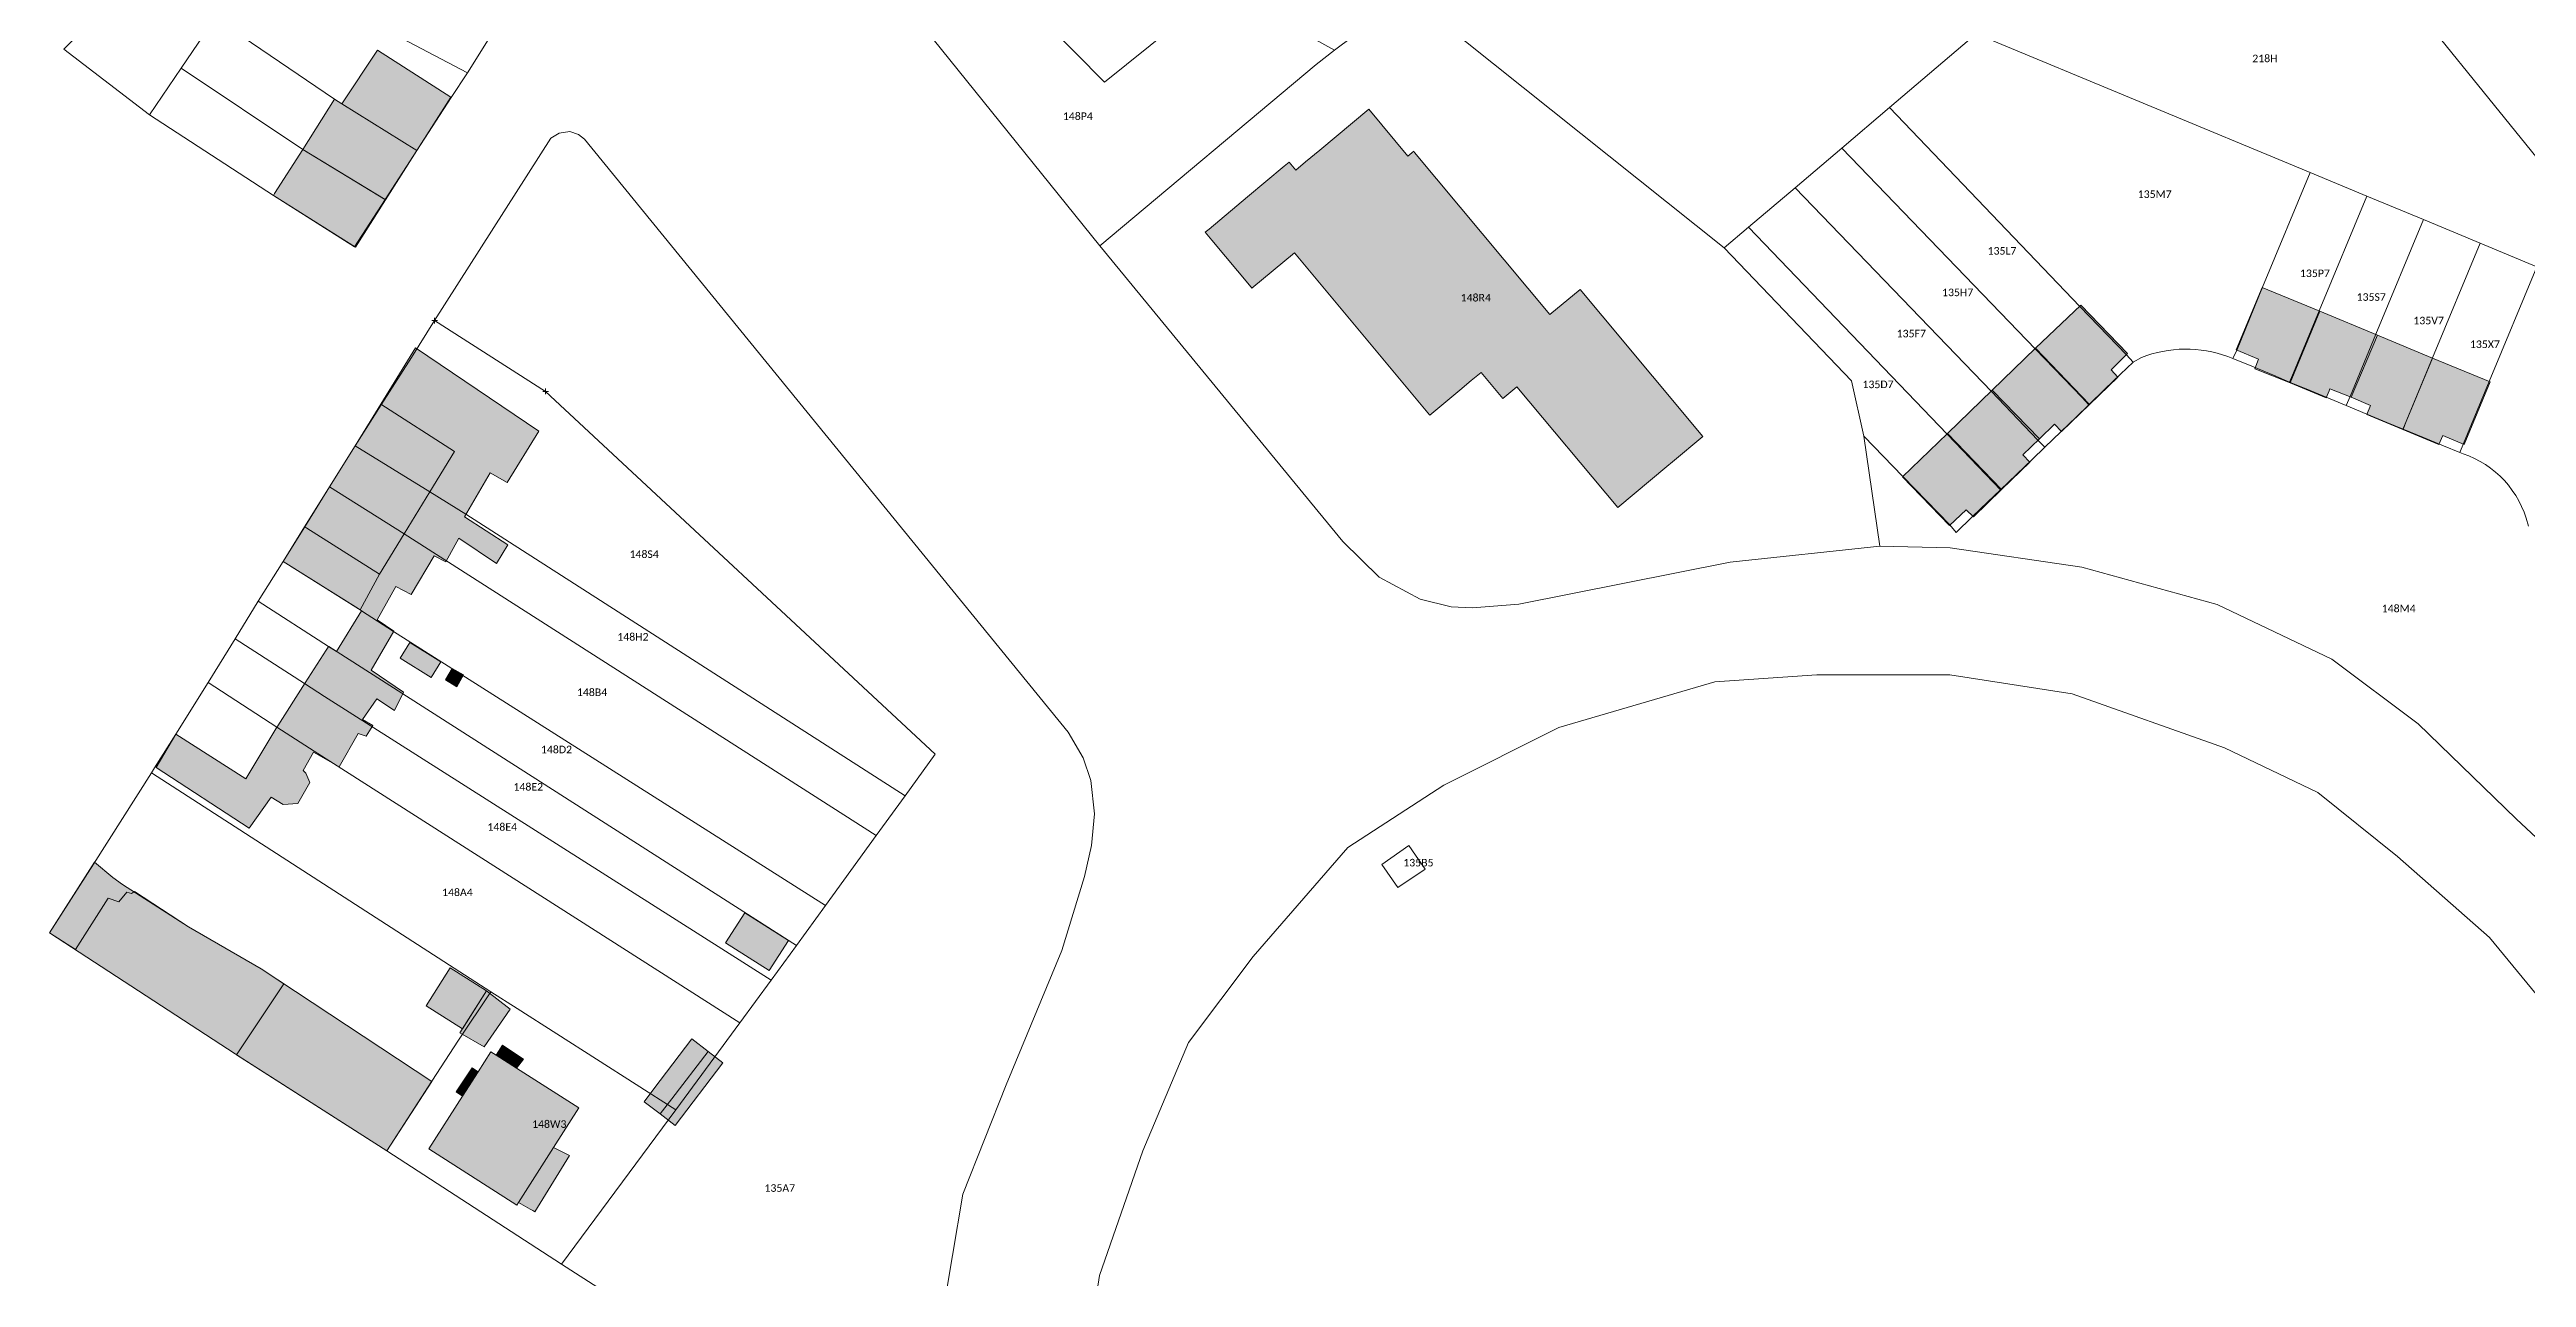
# Model space of a CAD drawing. Header units: metres. Extents: x 113120 to 240396, y 120329 to 242116.
# Drawn here: x 119533.3 to 119795.6, y 121170.4 to 121300.4 of the extents above; entities that cross this region are included whole.
import ezdxf

# ---------------------------------------------------------------- set-up
doc = ezdxf.new("R2010")
doc.units = ezdxf.units.M
doc.header["$LTSCALE"] = 3
doc.header["$PDMODE"] = 2
doc.header["$PDSIZE"] = 0.3
for name, color, linetype, lineweight in [('Bpn_CaPa', 78, 'Continuous', 0), ('Bpn_ReBu', 4, 'Continuous', 0), ('Bpt_CaNu', 7, 'Continuous', 0), ('Bpt_PrSt', 7, 'Continuous', 0), ('Hachure bâtiment', 11, 'Continuous', 0)]:
    doc.layers.add(name, color=color, linetype=linetype, lineweight=lineweight)
doc.styles.add('Legend', font='')
doc.styles.get('Legend').set_extended_font_data('Calibri')

msp = doc.modelspace()

# ---------------------------------------------------------------- hatches: boundary and pattern name
at = {"layer": 'Hachure bâtiment'}
h = msp.add_hatch(color=256, dxfattribs=at)
h.dxf.hatch_style = 1
h.paths.add_polyline_path([(119575.77, 121295.32), (119572.17, 121289.67), (119564.22, 121294.62), (119568, 121300.32)])
h = msp.add_hatch(color=256, dxfattribs=at)
h.dxf.hatch_style = 1
h.paths.add_polyline_path([(119564.22, 121294.62), (119572.17, 121289.67), (119568.86, 121284.46), (119560.08, 121289.8), (119563.45, 121295.12)])
h = msp.add_hatch(color=256, dxfattribs=at)
h.dxf.hatch_style = 1
h.paths.add_polyline_path([(119692.15, 121272.31), (119695.35, 121274.98), (119695.35, 121274.98), (119695.38, 121274.95), (119697.68, 121272.19), (119708.36, 121259.39), (119705.16, 121256.73), (119704.55, 121256.22), (119699.34, 121251.87), (119688.67, 121264.67), (119687.18, 121263.42), (119684.87, 121266.19), (119683.83, 121265.32), (119682.63, 121264.32), (119679.45, 121261.66), (119679.42, 121261.69), (119665.1, 121278.85), (119660.61, 121275.11), (119660.51, 121275.22), (119656.37, 121280.19), (119655.66, 121281.03), (119656.07, 121281.37), (119660.15, 121284.78), (119664.02, 121288.01), (119664.54, 121288.44), (119665.24, 121287.6), (119666.28, 121288.47), (119667.78, 121289.71), (119672.98, 121294.05), (119677.13, 121289.09), (119677.74, 121289.6), (119677.83, 121289.48)])
h = msp.add_hatch(color=256, dxfattribs=at)
h.dxf.hatch_style = 1
h.paths.add_polyline_path([(119568.86, 121284.46), (119565.66, 121279.44), (119556.98, 121284.93), (119557.1, 121285.12), (119560.08, 121289.8)])
h = msp.add_hatch(color=256, dxfattribs=at)
h.dxf.hatch_style = 1
h.paths.add_polyline_path([(119753.34, 121268.19), (119751.59, 121266.45), (119752.31, 121265.68), (119749.32, 121262.8), (119743.58, 121268.76), (119748.38, 121273.32)])
h = msp.add_hatch(color=256, dxfattribs=at)
h.dxf.hatch_style = 1
h.paths.add_polyline_path([(119773.69, 121272.66), (119770.55, 121265.07), (119766.8, 121266.58), (119767.19, 121267.58), (119764.84, 121268.59), (119767.58, 121275.19)])
h = msp.add_hatch(color=256, dxfattribs=at)
h.dxf.hatch_style = 1
h.paths.add_polyline_path([(119779.79, 121270.13), (119777, 121263.55), (119774.77, 121264.43), (119774.69, 121264.22), (119774.38, 121263.49), (119770.55, 121265.07), (119773.69, 121272.66)])
h = msp.add_hatch(color=256, dxfattribs=at)
h.dxf.hatch_style = 1
h.paths.add_polyline_path([(119585.07, 121259.95), (119581.72, 121254.52), (119579.92, 121255.55), (119577.2, 121250.9), (119581.79, 121247.93), (119580.62, 121245.97), (119576.6, 121248.62), (119575.25, 121246.12), (119574.02, 121246.77), (119571.55, 121242.67), (119569.95, 121243.52), (119567.95, 121240), (119569.72, 121238.8), (119567.32, 121234.65), (119570.75, 121232.32), (119569.8, 121230.4), (119567.92, 121231.62), (119566.4, 121229.45), (119567.5, 121228.8), (119566.8, 121227.67), (119565.97, 121227.97), (119563.95, 121224.42), (119561.22, 121225.97), (119560.12, 121224.02), (119560.42, 121223.75), (119560.85, 121222.75), (119559.55, 121220.55), (119558.02, 121220.45), (119556.75, 121221.22), (119554.42, 121217.92), (119544.55, 121224.37), (119546.65, 121227.88), (119554.05, 121223.15), (119557.22, 121228.43), (119557.33, 121228.63), (119557.43, 121228.78), (119560.34, 121233.32), (119562.56, 121236.79), (119562.69, 121236.98), (119562.8, 121237.17), (119563.67, 121236.65), (119566.3, 121240.95), (119566.17, 121241.03), (119568.2, 121244.82), (119570.83, 121249.1), (119573.54, 121253.53), (119576.17, 121257.82), (119568.34, 121262.81), (119572.02, 121268.8)])
h = msp.add_hatch(color=256, dxfattribs=at)
h.dxf.hatch_style = 1
h.paths.add_polyline_path([(119749.32, 121262.8), (119746.34, 121259.93), (119745.61, 121260.7), (119744, 121259.14), (119738.98, 121264.3), (119743.58, 121268.76)])
h = msp.add_hatch(color=256, dxfattribs=at)
h.dxf.hatch_style = 1
h.paths.add_polyline_path([(119785.64, 121267.71), (119782.49, 121260.14), (119778.66, 121261.72), (119779.06, 121262.68), (119777, 121263.55), (119779.79, 121270.13)])
h = msp.add_hatch(color=256, dxfattribs=at)
h.dxf.hatch_style = 1
h.paths.add_polyline_path([(119791.73, 121265.18), (119788.99, 121258.57), (119786.73, 121259.51), (119786.3, 121258.55), (119782.49, 121260.14), (119785.64, 121267.71)])
h = msp.add_hatch(color=256, dxfattribs=at)
h.dxf.hatch_style = 1
h.paths.add_polyline_path([(119576.17, 121257.82), (119573.54, 121253.53), (119565.65, 121258.4), (119568.34, 121262.81)], flags=17)
h = msp.add_hatch(color=256, dxfattribs=at)
h.dxf.hatch_style = 1
h.paths.add_polyline_path([(119744, 121259.14), (119742.23, 121257.46), (119742.98, 121256.68), (119739.98, 121253.78), (119734.25, 121259.72), (119738.98, 121264.3)])
h = msp.add_hatch(color=256, dxfattribs=at)
h.dxf.hatch_style = 1
h.paths.add_polyline_path([(119573.54, 121253.53), (119570.83, 121249.1), (119562.92, 121254.06), (119565.65, 121258.4)], flags=17)
h = msp.add_hatch(color=256, dxfattribs=at)
h.dxf.hatch_style = 1
h.paths.add_polyline_path([(119739.98, 121253.78), (119737.03, 121250.9), (119736.26, 121251.64), (119734.48, 121249.96), (119729.5, 121255.12), (119734.25, 121259.72)])
h = msp.add_hatch(color=256, dxfattribs=at)
h.dxf.hatch_style = 1
h.paths.add_polyline_path([(119570.83, 121249.1), (119568.2, 121244.82), (119560.52, 121249.69), (119560.32, 121249.82), (119562.92, 121254.06)], flags=17)
h = msp.add_hatch(color=256, dxfattribs=at)
h.dxf.hatch_style = 1
h.paths.add_polyline_path([(119560.52, 121249.69), (119568.2, 121244.82), (119566.17, 121241.03), (119565.98, 121241.15), (119558, 121246.18), (119560.32, 121249.82)], flags=17)
h = msp.add_hatch(color=256, dxfattribs=at)
h.dxf.hatch_style = 1
h.paths.add_polyline_path([(119574.7, 121235.55), (119573.67, 121233.9), (119570.4, 121235.92), (119571.44, 121237.58)], flags=17)
h = msp.add_hatch(color=256, dxfattribs=at)
h.dxf.hatch_style = 1
h.paths.add_polyline_path([(119577.12, 121234.15), (119576.4, 121232.9), (119575.19, 121233.62), (119575.9, 121234.85)], flags=17)
h = msp.add_hatch(color=256, dxfattribs=at)
h.dxf.hatch_style = 1
h.paths.add_polyline_path([(119539.98, 121212.71), (119540.98, 121211.98), (119548, 121207.47), (119555.67, 121203.05), (119573.77, 121191.12), (119569, 121183.75), (119553.75, 121193.52), (119533.27, 121206.85), (119538.02, 121214.32)])
h = msp.add_hatch(color=256, dxfattribs=at)
h.dxf.hatch_style = 1
h.paths.add_polyline_path([(119611.52, 121206.02), (119609.47, 121202.85), (119604.87, 121205.8), (119606.92, 121208.97)])
h = msp.add_hatch(color=256, dxfattribs=at)
h.dxf.hatch_style = 1
h.paths.add_polyline_path([(119575.69, 121203.15), (119579.54, 121200.72), (119577, 121196.68), (119573.14, 121199.11)])
h = msp.add_hatch(color=256, dxfattribs=at)
h.dxf.hatch_style = 1
h.paths.add_polyline_path([(119579.54, 121200.72), (119582.06, 121198.76), (119579.31, 121194.76), (119576.72, 121196.25)])
h = msp.add_hatch(color=256, dxfattribs=at)
h.dxf.hatch_style = 1
h.paths.add_polyline_path([(119583.45, 121193.47), (119582.72, 121192.52), (119580.58, 121193.88), (119581.25, 121194.95)])
h = msp.add_hatch(color=256, dxfattribs=at)
h.dxf.hatch_style = 1
h.paths.add_polyline_path([(119603.02, 121194.29), (119599.17, 121189.28), (119597.93, 121187.67), (119596.23, 121188.96), (119597.27, 121190.33), (119601.3, 121195.61)])
h = msp.add_hatch(color=256, dxfattribs=at)
h.dxf.hatch_style = 1
h.paths.add_polyline_path([(119580.58, 121193.88), (119582.72, 121192.52), (119589.32, 121188.32), (119586.65, 121184.12), (119582.95, 121178.3), (119582.77, 121178.02), (119573.45, 121183.97), (119577, 121189.54), (119578.65, 121192.12), (119580, 121194.25)])
h = msp.add_hatch(color=256, dxfattribs=at)
h.dxf.hatch_style = 1
h.paths.add_polyline_path([(119578.65, 121192.12), (119577, 121189.54), (119576.32, 121190), (119578.02, 121192.55)], flags=17)
h = msp.add_hatch(color=256, dxfattribs=at)
h.dxf.hatch_style = 1
h.paths.add_polyline_path([(119603.02, 121194.29), (119604.59, 121193.09), (119599.53, 121186.45), (119597.93, 121187.67), (119599.17, 121189.28)])
h = msp.add_hatch(color=256, dxfattribs=at)
h.dxf.hatch_style = 1
h.paths.add_polyline_path([(119588.35, 121183.27), (119584.65, 121177.32), (119584.55, 121177.38), (119584.44, 121177.44), (119584.18, 121177.59), (119582.95, 121178.3), (119586.65, 121184.12)])

# ---------------------------------------------------------------- linework, layer by layer
at = {"layer": 'Bpn_CaPa'}
for points in [[(119785, 121342.22), (119859.89, 121261.66), (119835.38, 121241.08), (119832.98, 121244.05), (119831.05, 121246.43), (119827.71, 121250.56), (119810.72, 121271.56), (119766.3, 121326.46), (119785, 121342.22)], [(119659.31, 121308.46), (119645, 121296.91), (119616.96, 121325.28), (119631.04, 121337.54), (119653.69, 121315.37), (119659.31, 121308.46)], [(119568.15, 121333.26), (119572.87, 121328.22), (119574.82, 121326.3), (119571.71, 121323.28), (119569.82, 121321.45), (119568.93, 121320.7), (119565.02, 121317.05), (119564.4, 121317.73), (119561.42, 121314.84), (119556.3, 121309.91), (119556.17, 121309.73), (119555.88, 121309.3), (119555.02, 121309.77), (119554.77, 121309.41), (119550.8, 121303.68), (119547.21, 121298.39), (119543.85, 121293.45), (119534.77, 121300.42), (119549.82, 121315.65), (119560.9, 121326.3), (119561.74, 121327.05), (119568.15, 121333.26)], [(119669.34, 121300.29), (119667.39, 121298.8), (119644.49, 121279.59), (119611.83, 121320.1), (119612.35, 121323.96), (119614.57, 121327.97), (119616.96, 121325.28), (119645, 121296.91), (119659.31, 121308.46), (119663.35, 121303.63), (119669.34, 121300.29)], [(119747.14, 121310.33), (119766.3, 121326.46), (119810.72, 121271.56), (119796.68, 121277.38), (119790.69, 121279.87), (119784.69, 121282.36), (119778.68, 121284.85), (119772.67, 121287.35), (119737.3, 121302.04), (119747.14, 121310.33)], [(119555.88, 121309.3), (119556.17, 121309.73), (119572.85, 121311.66), (119581.78, 121312.23), (119582.26, 121305.45), (119577.53, 121297.9), (119555.88, 121309.3)], [(119555.88, 121309.3), (119577.53, 121297.9), (119575.81, 121295.29), (119572.18, 121289.67), (119564.22, 121294.62), (119563.45, 121295.12), (119550.8, 121303.68), (119554.77, 121309.41), (119555.02, 121309.77), (119555.88, 121309.3)], [(119669.34, 121300.29), (119677.11, 121306.13), (119710.63, 121279.37), (119724.11, 121265.3), (119725.39, 121259.43), (119727.1, 121247.78), (119711.26, 121246.1), (119688.86, 121241.64), (119683.98, 121241.25), (119681.71, 121241.36), (119678.42, 121242.18), (119674.09, 121244.5), (119670.23, 121248.29), (119644.49, 121279.59), (119667.39, 121298.8), (119669.34, 121300.29)], [(119547.21, 121298.39), (119550.8, 121303.68), (119563.45, 121295.12), (119564.22, 121294.62), (119572.18, 121289.67), (119568.81, 121284.49), (119560.08, 121289.8), (119547.21, 121298.39)], [(119764.5, 121267.66), (119763.95, 121267.87), (119763.4, 121268.06), (119762.84, 121268.22), (119762.27, 121268.36), (119761.7, 121268.47), (119761.12, 121268.55), (119760.54, 121268.61), (119759.96, 121268.64), (119759.37, 121268.65), (119758.79, 121268.63), (119758.21, 121268.58), (119757.63, 121268.51), (119757.05, 121268.41), (119756.49, 121268.29), (119755.92, 121268.14), (119755.36, 121267.96), (119754.82, 121267.77), (119753.93, 121267.27), (119753.21, 121268.03), (119748.28, 121273.16), (119728.12, 121294.22), (119737.3, 121302.04), (119772.67, 121287.35), (119767.63, 121275.21), (119764.95, 121268.61), (119764.5, 121267.66)], [(119547.21, 121298.39), (119560.08, 121289.8), (119568.81, 121284.49), (119565.58, 121279.49), (119556.98, 121284.93), (119543.85, 121293.45), (119547.21, 121298.39)], [(119753.93, 121267.27), (119752.6, 121265.99), (119750.94, 121264.4), (119749.25, 121262.77), (119748.52, 121263.53), (119743.6, 121268.65), (119723.08, 121289.93), (119728.12, 121294.22), (119748.28, 121273.16), (119753.21, 121268.03), (119753.93, 121267.27)], [(119718.14, 121285.74), (119723.08, 121289.93), (119743.6, 121268.65), (119748.52, 121263.53), (119749.25, 121262.77), (119747.92, 121261.49), (119746.26, 121259.89), (119744.56, 121258.26), (119743.84, 121259.02), (119738.91, 121264.15), (119718.14, 121285.74)], [(119764.5, 121267.66), (119764.95, 121268.61), (119767.63, 121275.21), (119772.67, 121287.35), (119778.68, 121284.85), (119773.64, 121272.71), (119770.9, 121266.14), (119770.5, 121265.17), (119768.79, 121265.88), (119766.67, 121266.76), (119764.5, 121267.66)], [(119718.14, 121285.74), (119738.91, 121264.15), (119743.84, 121259.02), (119744.56, 121258.26), (119743.23, 121256.98), (119741.57, 121255.39), (119739.88, 121253.76), (119739.15, 121254.52), (119734.22, 121259.65), (119713.2, 121281.55), (119718.14, 121285.74)], [(119776.5, 121262.68), (119774.8, 121263.39), (119772.67, 121264.27), (119770.5, 121265.17), (119770.9, 121266.14), (119773.64, 121272.71), (119778.68, 121284.85), (119784.69, 121282.36), (119779.64, 121270.22), (119776.91, 121263.65), (119776.5, 121262.68)], [(119713.2, 121281.55), (119734.22, 121259.65), (119739.15, 121254.52), (119739.88, 121253.76), (119738.55, 121252.48), (119736.89, 121250.88), (119735.19, 121249.25), (119734.5, 121250.04), (119729.53, 121255.15), (119725.39, 121259.43), (119724.11, 121265.3), (119710.63, 121279.37), (119713.2, 121281.55)], [(119776.5, 121262.68), (119776.91, 121263.65), (119779.64, 121270.22), (119784.69, 121282.36), (119790.69, 121279.87), (119785.64, 121267.72), (119782.91, 121261.16), (119782.51, 121260.19), (119780.8, 121260.89), (119778.67, 121261.78), (119776.5, 121262.68)], [(119782.51, 121260.19), (119782.91, 121261.16), (119785.64, 121267.72), (119790.69, 121279.87), (119796.68, 121277.38), (119791.64, 121265.23), (119788.91, 121258.66), (119788.51, 121257.69), (119786.8, 121258.4), (119784.68, 121259.28), (119782.51, 121260.19)], [(119627.05, 121225.76), (119623.87, 121221.37), (119577.36, 121251.17), (119573.54, 121253.53), (119565.65, 121258.4), (119568.4, 121262.77), (119571.59, 121267.78), (119574.05, 121271.68), (119585.81, 121264.18), (119627.05, 121225.76)], [(119623.87, 121221.37), (119620.82, 121217.16), (119570.83, 121249.1), (119562.93, 121254.06), (119565.65, 121258.4), (119573.54, 121253.53), (119577.36, 121251.17), (119623.87, 121221.37)], [(119615.45, 121209.75), (119569.7, 121238.77), (119566.31, 121240.95), (119565.94, 121241.18), (119558, 121246.18), (119560.27, 121249.85), (119562.93, 121254.06), (119570.83, 121249.1), (119620.82, 121217.16), (119615.45, 121209.75)], [(119555.36, 121241.98), (119558, 121246.18), (119565.94, 121241.18), (119566.31, 121240.95), (119569.7, 121238.77), (119615.45, 121209.75), (119612.37, 121205.52), (119562.83, 121237.15), (119562.8, 121237.17), (119555.36, 121241.98)], [(119555.36, 121241.98), (119562.8, 121237.17), (119562.83, 121237.15), (119612.37, 121205.52), (119609.69, 121201.83), (119562.39, 121231.87), (119560.28, 121233.23), (119552.92, 121237.98), (119555.36, 121241.98)], [(119606.36, 121197.32), (119561.3, 121226.09), (119557.34, 121228.64), (119550.07, 121233.34), (119552.92, 121237.98), (119560.28, 121233.23), (119562.39, 121231.87), (119609.69, 121201.83), (119606.36, 121197.32)], [(119550.07, 121233.34), (119557.34, 121228.64), (119561.3, 121226.09), (119606.36, 121197.32), (119599.6, 121188.11), (119582.78, 121198.82), (119580.02, 121200.61), (119544.06, 121223.78), (119544.4, 121224.31), (119546.65, 121227.88), (119550.07, 121233.34)], [(119569, 121183.75), (119553.08, 121193.93), (119558.07, 121201.44), (119555.67, 121203.05), (119548, 121207.47), (119542.25, 121211.22), (119541.96, 121211.01), (119541.45, 121211.15), (119540.62, 121210.12), (119539.48, 121210.51), (119536.01, 121205.07), (119533.27, 121206.85), (119537.91, 121214.13), (119544.06, 121223.78), (119580.02, 121200.61), (119576.57, 121195.5), (119573.75, 121191.13), (119569, 121183.75)], [(119678.95, 121213.6), (119677.21, 121216.1), (119674.35, 121214.09), (119676.07, 121211.64), (119678.95, 121213.6)], [(119678.95, 121213.6), (119676.07, 121211.64), (119674.35, 121214.09), (119677.21, 121216.1), (119678.95, 121213.6)], [(119569, 121183.75), (119573.75, 121191.13), (119576.57, 121195.5), (119580.02, 121200.61), (119582.78, 121198.82), (119599.6, 121188.11), (119587.49, 121171.77), (119569, 121183.75)]]:
    msp.add_lwpolyline(points, close=True, dxfattribs=at)
for points in [[(119737.3, 121302.04), (119728.12, 121294.22), (119728.12, 121294.22), (119723.08, 121289.93), (119718.14, 121285.74), (119713.2, 121281.55), (119710.63, 121279.37), (119677.11, 121306.13), (119669.34, 121300.29), (119663.35, 121303.63)], [(119613.03, 121155.37), (119587.49, 121171.77), (119599.6, 121188.11), (119606.36, 121197.32), (119606.36, 121197.32), (119609.69, 121201.83), (119612.37, 121205.52), (119615.45, 121209.75), (119620.82, 121217.16), (119623.87, 121221.37), (119627.05, 121225.76), (119585.81, 121264.18), (119574.05, 121271.68), (119586.37, 121290.98), (119587.23, 121291.51), (119588.36, 121291.71), (119589.28, 121291.36), (119589.94, 121290.88), (119641.15, 121228.09), (119642.73, 121225.39), (119643.53, 121222.98), (119643.92, 121219.44), (119643.61, 121216.1), (119642.88, 121212.82), (119640.46, 121204.99), (119634.59, 121190.75), (119629.98, 121179.16), (119626.7, 121159.69)], [(119795.81, 121249.91), (119795.55, 121250.76), (119795.33, 121251.38), (119795.07, 121251.99), (119794.78, 121252.58), (119794.45, 121253.15), (119794.08, 121253.7), (119793.68, 121254.23), (119793.25, 121254.73), (119792.78, 121255.2), (119792.29, 121255.64), (119791.78, 121256.05), (119791.23, 121256.43), (119790.67, 121256.77), (119790.09, 121257.08), (119789.48, 121257.35), (119788.87, 121257.58), (119788.51, 121257.69), (119788.91, 121258.66), (119791.64, 121265.23), (119796.68, 121277.38)], [(119800.93, 121212.92), (119794.5, 121218.93), (119784.12, 121228.98), (119774.98, 121235.84), (119762.83, 121241.6), (119748.48, 121245.58), (119734.55, 121247.61), (119727.1, 121247.78), (119725.39, 121259.43), (119729.53, 121255.15), (119734.5, 121250.04), (119735.19, 121249.25), (119736.89, 121250.88), (119738.55, 121252.48), (119739.88, 121253.76), (119739.88, 121253.76), (119741.57, 121255.39), (119743.23, 121256.98), (119744.56, 121258.26), (119746.26, 121259.89), (119747.92, 121261.49), (119749.25, 121262.77), (119750.94, 121264.4), (119752.6, 121265.99), (119753.93, 121267.27), (119754.82, 121267.77), (119755.36, 121267.96), (119755.92, 121268.14), (119756.49, 121268.29), (119757.05, 121268.41), (119757.63, 121268.51), (119758.21, 121268.58), (119758.79, 121268.63), (119759.37, 121268.65), (119759.96, 121268.64), (119760.54, 121268.61), (119761.12, 121268.55), (119761.7, 121268.47), (119762.27, 121268.36), (119762.84, 121268.22), (119763.4, 121268.06), (119763.95, 121267.87), (119764.5, 121267.66), (119766.67, 121266.76), (119768.79, 121265.88), (119770.5, 121265.17), (119772.67, 121264.27), (119774.8, 121263.39), (119776.5, 121262.68), (119778.67, 121261.78), (119780.8, 121260.89), (119782.51, 121260.19), (119784.68, 121259.28), (119786.8, 121258.4), (119788.51, 121257.69), (119788.87, 121257.58), (119789.48, 121257.35), (119790.09, 121257.08), (119790.67, 121256.77), (119791.23, 121256.43), (119791.78, 121256.05), (119792.29, 121255.64), (119792.78, 121255.2), (119793.25, 121254.73), (119793.68, 121254.23), (119794.08, 121253.7), (119794.45, 121253.15), (119794.78, 121252.58), (119795.07, 121251.99), (119795.33, 121251.38), (119795.55, 121250.76), (119795.81, 121249.91)], [(119642.31, 121156.72), (119644.47, 121170.56), (119649.05, 121183.77), (119653.9, 121195.25), (119660.73, 121204.34), (119670.77, 121215.9), (119680.93, 121222.5), (119693.12, 121228.59), (119709.63, 121233.42), (119720.43, 121234.18), (119734.52, 121234.18), (119747.48, 121232.14), (119763.61, 121226.43), (119773.47, 121221.69), (119781.93, 121214.92), (119791.67, 121206.34), (119854.9, 121129.59)]]:
    msp.add_lwpolyline(points, dxfattribs=at)
at = {"layer": 'Bpn_ReBu'}
for points in [[(119575.77, 121295.32), (119572.17, 121289.67), (119564.22, 121294.62), (119568, 121300.32), (119575.77, 121295.32)], [(119564.22, 121294.62), (119572.17, 121289.67), (119568.86, 121284.46), (119560.08, 121289.8), (119563.45, 121295.12), (119564.22, 121294.62)], [(119692.15, 121272.31), (119695.35, 121274.98), (119695.35, 121274.98), (119695.38, 121274.95), (119697.68, 121272.19), (119708.36, 121259.39), (119705.16, 121256.73), (119704.55, 121256.22), (119699.34, 121251.87), (119688.67, 121264.67), (119687.18, 121263.42), (119684.87, 121266.19), (119683.83, 121265.32), (119682.63, 121264.32), (119679.45, 121261.66), (119679.42, 121261.69), (119665.1, 121278.85), (119660.61, 121275.11), (119660.51, 121275.22), (119656.37, 121280.19), (119655.66, 121281.03), (119656.07, 121281.37), (119660.15, 121284.78), (119664.02, 121288.01), (119664.54, 121288.44), (119665.24, 121287.6), (119666.28, 121288.47), (119667.78, 121289.71), (119672.98, 121294.05), (119677.13, 121289.09), (119677.74, 121289.6), (119677.83, 121289.48), (119692.15, 121272.31)], [(119568.86, 121284.46), (119565.66, 121279.44), (119556.98, 121284.93), (119557.1, 121285.12), (119560.08, 121289.8), (119568.86, 121284.46)], [(119753.34, 121268.19), (119751.59, 121266.45), (119752.31, 121265.68), (119749.32, 121262.8), (119743.58, 121268.76), (119748.38, 121273.32), (119753.34, 121268.19)], [(119773.69, 121272.66), (119770.55, 121265.07), (119766.8, 121266.58), (119767.19, 121267.58), (119764.84, 121268.59), (119767.58, 121275.19), (119773.69, 121272.66)], [(119779.79, 121270.13), (119777, 121263.55), (119774.77, 121264.43), (119774.69, 121264.22), (119774.38, 121263.49), (119770.55, 121265.07), (119773.69, 121272.66), (119779.79, 121270.13)], [(119585.07, 121259.95), (119581.72, 121254.52), (119579.92, 121255.55), (119577.2, 121250.9), (119581.79, 121247.93), (119580.62, 121245.97), (119576.6, 121248.62), (119575.25, 121246.12), (119574.02, 121246.77), (119571.55, 121242.67), (119569.95, 121243.52), (119567.95, 121240), (119569.72, 121238.8), (119567.32, 121234.65), (119570.75, 121232.32), (119569.8, 121230.4), (119567.92, 121231.62), (119566.4, 121229.45), (119567.5, 121228.8), (119566.8, 121227.67), (119565.97, 121227.97), (119563.95, 121224.42), (119561.22, 121225.97), (119560.12, 121224.02), (119560.42, 121223.75), (119560.85, 121222.75), (119559.55, 121220.55), (119558.02, 121220.45), (119556.75, 121221.22), (119554.42, 121217.92), (119544.55, 121224.37), (119546.65, 121227.88), (119554.05, 121223.15), (119557.22, 121228.43), (119557.33, 121228.63), (119557.43, 121228.78), (119560.34, 121233.32), (119562.56, 121236.79), (119562.69, 121236.98), (119562.8, 121237.17), (119563.67, 121236.65), (119566.3, 121240.95), (119566.17, 121241.03), (119568.2, 121244.82), (119570.83, 121249.1), (119573.54, 121253.53), (119576.17, 121257.82), (119568.34, 121262.81), (119572.02, 121268.8), (119585.07, 121259.95)], [(119749.32, 121262.8), (119746.34, 121259.93), (119745.61, 121260.7), (119744, 121259.14), (119738.98, 121264.3), (119743.58, 121268.76), (119749.32, 121262.8)], [(119785.64, 121267.71), (119782.49, 121260.14), (119778.66, 121261.72), (119779.06, 121262.68), (119777, 121263.55), (119779.79, 121270.13), (119785.64, 121267.71)], [(119791.73, 121265.18), (119788.99, 121258.57), (119786.73, 121259.51), (119786.3, 121258.55), (119782.49, 121260.14), (119785.64, 121267.71), (119791.73, 121265.18)], [(119576.17, 121257.82), (119573.54, 121253.53), (119565.65, 121258.4), (119568.34, 121262.81), (119576.17, 121257.82)], [(119744, 121259.14), (119742.23, 121257.46), (119742.98, 121256.68), (119739.98, 121253.78), (119734.25, 121259.72), (119738.98, 121264.3), (119744, 121259.14)], [(119573.54, 121253.53), (119570.83, 121249.1), (119562.92, 121254.06), (119565.65, 121258.4), (119573.54, 121253.53)], [(119739.98, 121253.78), (119737.03, 121250.9), (119736.26, 121251.64), (119734.48, 121249.96), (119729.5, 121255.12), (119734.25, 121259.72), (119739.98, 121253.78)], [(119570.83, 121249.1), (119568.2, 121244.82), (119560.52, 121249.69), (119560.32, 121249.82), (119562.92, 121254.06), (119570.83, 121249.1)], [(119560.52, 121249.69), (119568.2, 121244.82), (119566.17, 121241.03), (119565.98, 121241.15), (119558, 121246.18), (119560.32, 121249.82), (119560.52, 121249.69)], [(119574.7, 121235.55), (119573.67, 121233.9), (119570.4, 121235.92), (119571.44, 121237.58), (119574.7, 121235.55)], [(119577.12, 121234.15), (119576.4, 121232.9), (119575.19, 121233.62), (119575.9, 121234.85), (119577.12, 121234.15)], [(119539.98, 121212.71), (119540.98, 121211.98), (119548, 121207.47), (119555.67, 121203.05), (119573.77, 121191.12), (119569, 121183.75), (119553.75, 121193.52), (119533.27, 121206.85), (119538.02, 121214.32), (119539.98, 121212.71)], [(119611.52, 121206.02), (119609.47, 121202.85), (119604.87, 121205.8), (119606.92, 121208.97), (119611.52, 121206.02)], [(119575.69, 121203.15), (119579.54, 121200.72), (119577, 121196.68), (119573.14, 121199.11), (119575.69, 121203.15)], [(119579.54, 121200.72), (119582.06, 121198.76), (119579.31, 121194.76), (119576.72, 121196.25), (119579.54, 121200.72)], [(119583.45, 121193.47), (119582.72, 121192.52), (119580.58, 121193.88), (119581.25, 121194.95), (119583.45, 121193.47)], [(119603.02, 121194.29), (119599.17, 121189.28), (119597.93, 121187.67), (119596.23, 121188.96), (119597.27, 121190.33), (119601.3, 121195.61), (119603.02, 121194.29)], [(119580.58, 121193.88), (119582.72, 121192.52), (119589.32, 121188.32), (119586.65, 121184.12), (119582.95, 121178.3), (119582.77, 121178.02), (119573.45, 121183.97), (119577, 121189.54), (119578.65, 121192.12), (119580, 121194.25), (119580.58, 121193.88)], [(119578.65, 121192.12), (119577, 121189.54), (119576.32, 121190), (119578.02, 121192.55), (119578.65, 121192.12)], [(119603.02, 121194.29), (119604.59, 121193.09), (119599.53, 121186.45), (119597.93, 121187.67), (119599.17, 121189.28), (119603.02, 121194.29)], [(119588.35, 121183.27), (119584.65, 121177.32), (119584.55, 121177.38), (119584.44, 121177.44), (119584.18, 121177.59), (119582.95, 121178.3), (119586.65, 121184.12), (119588.35, 121183.27)]]:
    msp.add_lwpolyline(points, close=True, dxfattribs=at)
at = {"layer": 'Bpt_PrSt'}
for p in [(119574.05, 121271.68), (119585.81, 121264.18)]:
    msp.add_point(p, dxfattribs=at)

# ---------------------------------------------------------------- texts
at = {"layer": 'Bpt_CaNu', "char_height": 0.8, "attachment_point": 7, "style": 'Legend'}
for s, insert in [('218H', (119766.54, 121299.02)), ('148P4', (119640.58, 121292.91)), ('135M7', (119754.41, 121284.65)), ('135L7', (119738.51, 121278.65)), ('135P7', (119771.59, 121276.27)), ('148R4', (119682.71, 121273.69)), ('135H7', (119733.69, 121274.25)), ('135S7', (119777.59, 121273.76)), ('135F7', (119728.88, 121269.89)), ('135V7', (119783.6, 121271.27)), ('135X7', (119789.59, 121268.76)), ('135D7', (119725.26, 121264.51)), ('148S4', (119594.69, 121246.53)), ('148M4', (119780.25, 121240.78)), ('148H2', (119593.4, 121237.78)), ('148B4', (119589.12, 121231.91)), ('148D2', (119585.31, 121225.85)), ('148E2', (119582.4, 121221.9)), ('148E4', (119579.64, 121217.65)), ('135B5', (119676.63, 121213.87)), ('148A4', (119574.84, 121210.73)), ('148W3', (119584.37, 121186.19)), ('135A7', (119608.98, 121179.42))]:
    msp.add_mtext(s, dxfattribs=dict(at, insert=insert))

doc.saveas('drawing.dxf')
